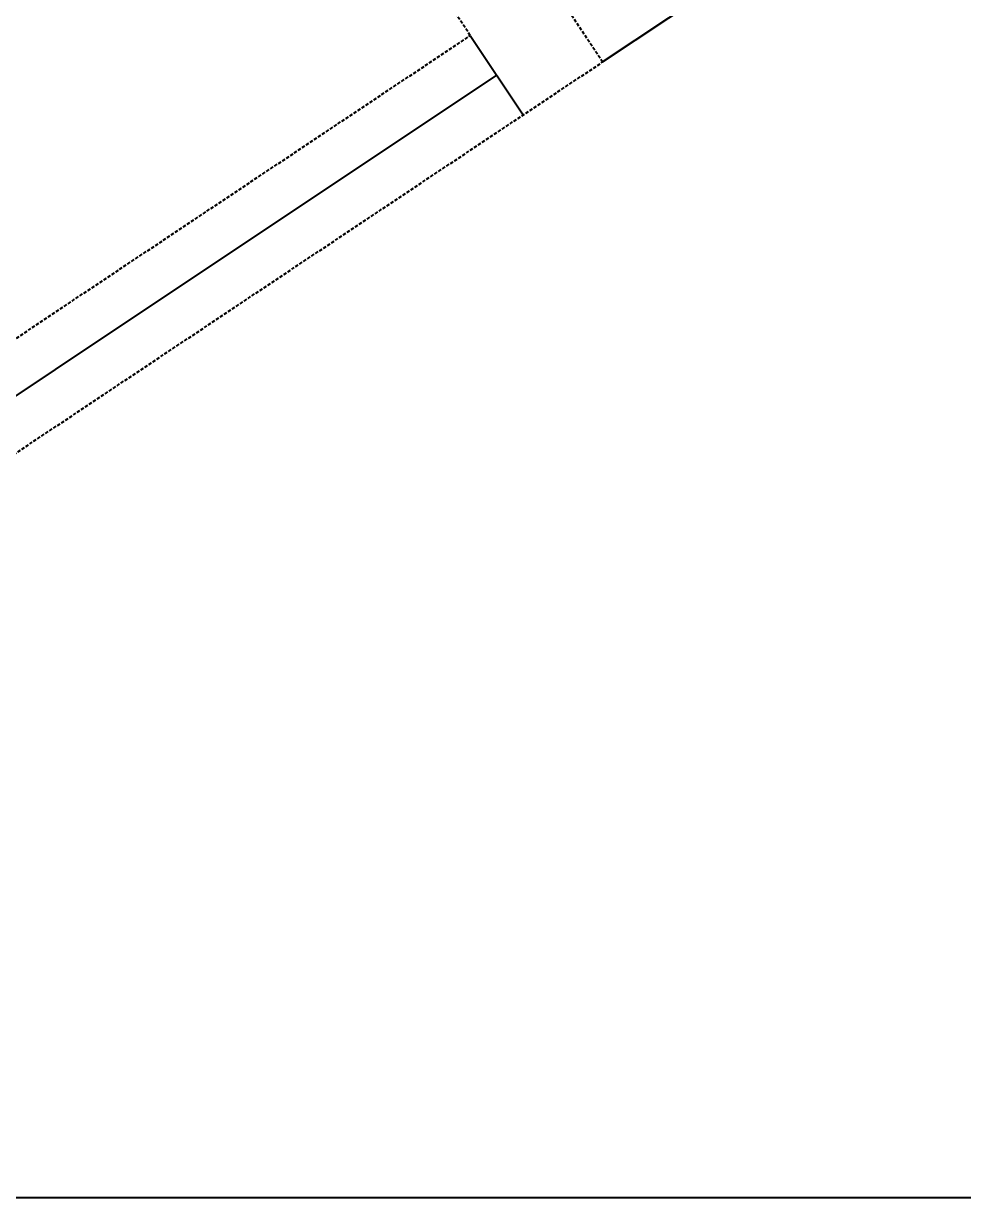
# Model space of a CAD drawing. Header units: inches. Extents: x -422522 to 22891, y -2973 to 414515.
# Drawn here: x 211.1 to 506.7, y 123.2 to 492.3 of the extents above; entities that cross this region are included whole.
import ezdxf

# ---------------------------------------------------------------- set-up
doc = ezdxf.new("R2010")
doc.units = ezdxf.units.IN
doc.header["$MEASUREMENT"] = 0
doc.linetypes.add('DASHEDX2', pattern=[1.5, 1, -0.5])
doc.layers.get('0').update_dxf_attribs({"lineweight": 40})

msp = doc.modelspace()

# ---------------------------------------------------------------- linework, layer by layer
for p, q in [((393.22282, 480.18143), (1017.233, 896.48558)), ((351.6203, 488.50194), (368.26131, 463.54043))]:
    msp.add_line(p, q)
msp.add_lwpolyline([(-902.23904, 123.1678), (1097.76096, 123.1678), (1097.76096, 2123.1678), (-902.23904, 2123.1678)], close=True)
at = {"linetype": 'DASHEDX2'}
for points in [[(-361.16945, 1611.76983), (-827.11761, 1301.13772), (-72.72535, 169.54932), (393.22282, 480.18143)], [(-369.48995, 1570.16732), (-785.5151, 1292.81722), (-64.40484, 211.15184), (351.6203, 488.50194)]]:
    msp.add_lwpolyline(points, close=True, dxfattribs=at)
msp.add_lwpolyline([(-56.08434, 198.67108), (359.94081, 476.02118)])

doc.saveas('drawing.dxf')
